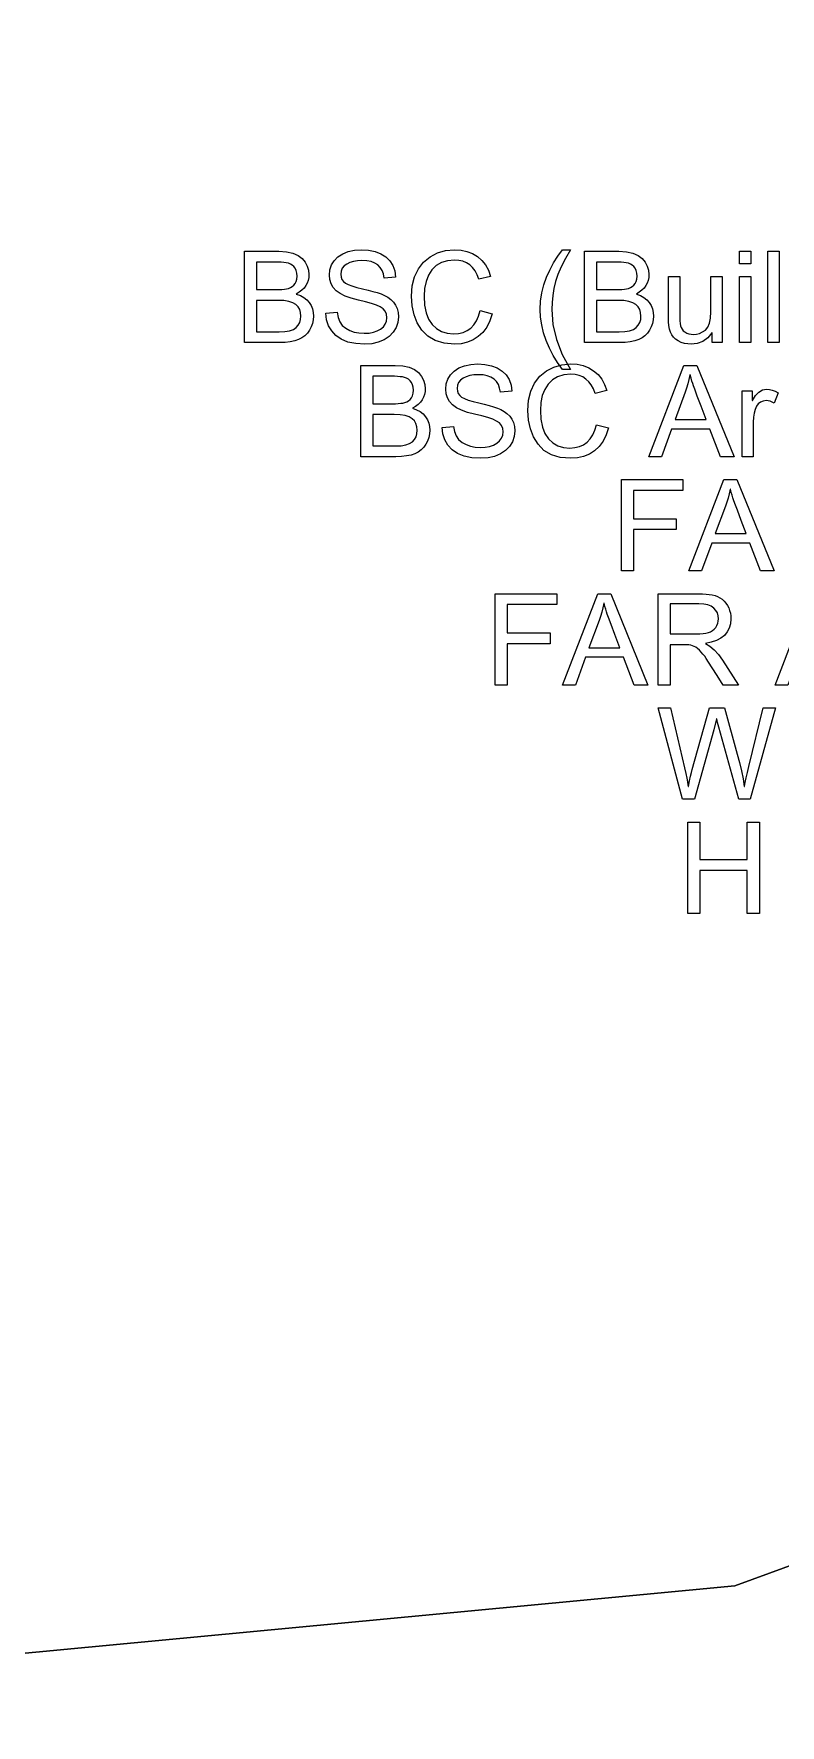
# Model space of a CAD drawing. Header units: metres. Extents: x -522 to 329, y -382 to 480.
# Drawn here: x -48.08 to -31.73, y -34.78 to 2.26 of the extents above; entities that cross this region are included whole.
import ezdxf

# ---------------------------------------------------------------- set-up
doc = ezdxf.new("R2010")
doc.units = ezdxf.units.M
doc.layers.add('METRICS', color=7, linetype='Continuous')
doc.layers.add('NEIGHBOR_PLOTS', color=8, linetype='Continuous')

msp = doc.modelspace()

# ---------------------------------------------------------------- linework, layer by layer
at = {"layer": 'METRICS'}
for points in [[(-42.332, -3.436), (-42.243, -3.469), (-42.167, -3.511), (-42.102, -3.562), (-42.05, -3.622), (-42.009, -3.689), (-41.98, -3.761), (-41.962, -3.837), (-41.956, -3.919), (-41.962, -4.001), (-41.977, -4.08), (-42.004, -4.155), (-42.041, -4.227), (-42.088, -4.293), (-42.143, -4.349), (-42.208, -4.396), (-42.281, -4.434), (-42.366, -4.463), (-42.464, -4.483), (-42.576, -4.496), (-42.703, -4.5), (-43.468, -4.5), (-43.468, -2.5), (-42.718, -2.5), (-42.549, -2.51), (-42.407, -2.54), (-42.292, -2.589), (-42.204, -2.658), (-42.139, -2.74), (-42.092, -2.825), (-42.064, -2.916), (-42.055, -3.01), (-42.059, -3.074), (-42.072, -3.136), (-42.093, -3.196), (-42.123, -3.252), (-42.162, -3.306), (-42.21, -3.354), (-42.266, -3.397), (-42.332, -3.436)], [(-40.409, -3.087), (-40.424, -2.997), (-40.452, -2.919), (-40.493, -2.853), (-40.547, -2.799), (-40.614, -2.757), (-40.695, -2.727), (-40.788, -2.709), (-40.895, -2.703), (-40.992, -2.708), (-41.08, -2.722), (-41.159, -2.746), (-41.228, -2.78), (-41.284, -2.822), (-41.324, -2.873), (-41.348, -2.933), (-41.356, -3.002), (-41.35, -3.063), (-41.331, -3.115), (-41.3, -3.159), (-41.257, -3.195), (-41.196, -3.227), (-41.113, -3.258), (-41.007, -3.29), (-40.879, -3.321), (-40.76, -3.349), (-40.653, -3.377), (-40.558, -3.405), (-40.473, -3.433), (-40.398, -3.466), (-40.328, -3.506), (-40.263, -3.555), (-40.205, -3.611), (-40.156, -3.677), (-40.121, -3.753), (-40.1, -3.839), (-40.093, -3.935), (-40.106, -4.059), (-40.144, -4.171), (-40.208, -4.273), (-40.298, -4.364), (-40.409, -4.438), (-40.535, -4.491), (-40.676, -4.523), (-40.834, -4.534), (-41.031, -4.522), (-41.202, -4.487), (-41.347, -4.428), (-41.465, -4.346), (-41.557, -4.245), (-41.625, -4.13), (-41.668, -4.001), (-41.686, -3.857), (-41.435, -3.836), (-41.417, -3.948), (-41.38, -4.043), (-41.324, -4.122), (-41.25, -4.186), (-41.161, -4.234), (-41.064, -4.268), (-40.959, -4.288), (-40.844, -4.295), (-40.739, -4.29), (-40.643, -4.273), (-40.559, -4.244), (-40.485, -4.204), (-40.425, -4.154), (-40.382, -4.096), (-40.356, -4.03), (-40.348, -3.956), (-40.357, -3.879), (-40.384, -3.814), (-40.428, -3.76), (-40.491, -3.717), (-40.575, -3.68), (-40.683, -3.642), (-40.815, -3.606), (-40.972, -3.569), (-41.129, -3.529), (-41.262, -3.481), (-41.372, -3.426), (-41.458, -3.364), (-41.523, -3.292), (-41.57, -3.211), (-41.598, -3.121), (-41.607, -3.02), (-41.595, -2.905), (-41.56, -2.8), (-41.501, -2.706), (-41.419, -2.623), (-41.316, -2.554), (-41.196, -2.505), (-41.06, -2.476), (-40.906, -2.466), (-40.748, -2.476), (-40.606, -2.505), (-40.48, -2.554), (-40.37, -2.622), (-40.281, -2.708), (-40.215, -2.811), (-40.174, -2.93), (-40.156, -3.066), (-40.409, -3.087)], [(-38.04, -3.866), (-38.091, -4.023), (-38.159, -4.16), (-38.244, -4.275), (-38.344, -4.368), (-38.459, -4.441), (-38.584, -4.493), (-38.72, -4.524), (-38.866, -4.534), (-39.095, -4.515), (-39.291, -4.457), (-39.453, -4.361), (-39.582, -4.226), (-39.68, -4.065), (-39.75, -3.888), (-39.792, -3.695), (-39.806, -3.486), (-39.79, -3.26), (-39.74, -3.06), (-39.658, -2.885), (-39.542, -2.737), (-39.401, -2.618), (-39.241, -2.534), (-39.062, -2.483), (-38.864, -2.466), (-38.723, -2.475), (-38.593, -2.503), (-38.473, -2.55), (-38.364, -2.615), (-38.268, -2.698), (-38.188, -2.798), (-38.123, -2.915), (-38.074, -3.05), (-38.333, -3.111), (-38.37, -3.013), (-38.415, -2.928), (-38.469, -2.856), (-38.532, -2.797), (-38.603, -2.751), (-38.682, -2.719), (-38.77, -2.699), (-38.866, -2.692), (-39.02, -2.706), (-39.154, -2.746), (-39.268, -2.813), (-39.363, -2.907), (-39.437, -3.024), (-39.49, -3.159), (-39.521, -3.312), (-39.532, -3.484), (-39.521, -3.679), (-39.488, -3.848), (-39.432, -3.989), (-39.354, -4.104), (-39.258, -4.193), (-39.149, -4.257), (-39.026, -4.295), (-38.889, -4.308), (-38.778, -4.3), (-38.677, -4.276), (-38.587, -4.236), (-38.508, -4.181), (-38.44, -4.109), (-38.384, -4.022), (-38.338, -3.918), (-38.303, -3.799), (-38.04, -3.866)], [(-36.325, -5.087), (-36.501, -5.087), (-36.608, -4.939), (-36.703, -4.784), (-36.786, -4.623), (-36.857, -4.455), (-36.913, -4.284), (-36.954, -4.114), (-36.978, -3.945), (-36.986, -3.777), (-36.978, -3.59), (-36.952, -3.41), (-36.909, -3.237), (-36.849, -3.07), (-36.775, -2.91), (-36.693, -2.756), (-36.601, -2.608), (-36.501, -2.466), (-36.325, -2.466), (-36.436, -2.659), (-36.527, -2.84), (-36.599, -3.008), (-36.65, -3.164), (-36.686, -3.315), (-36.712, -3.467), (-36.727, -3.62), (-36.733, -3.774), (-36.707, -4.103), (-36.631, -4.432), (-36.503, -4.76), (-36.325, -5.087)], [(-34.88, -3.436), (-34.792, -3.469), (-34.715, -3.511), (-34.651, -3.562), (-34.598, -3.622), (-34.557, -3.689), (-34.528, -3.761), (-34.511, -3.837), (-34.505, -3.919), (-34.51, -4.001), (-34.526, -4.08), (-34.552, -4.155), (-34.589, -4.227), (-34.636, -4.293), (-34.692, -4.349), (-34.756, -4.396), (-34.829, -4.434), (-34.914, -4.463), (-35.013, -4.483), (-35.125, -4.496), (-35.251, -4.5), (-36.016, -4.5), (-36.016, -2.5), (-35.266, -2.5), (-35.097, -2.51), (-34.955, -2.54), (-34.841, -2.589), (-34.752, -2.658), (-34.687, -2.74), (-34.64, -2.825), (-34.612, -2.916), (-34.603, -3.01), (-34.607, -3.074), (-34.62, -3.136), (-34.642, -3.196), (-34.672, -3.252), (-34.711, -3.306), (-34.758, -3.354), (-34.815, -3.397), (-34.88, -3.436)], [(-32.374, -2.778), (-32.619, -2.778), (-32.619, -2.5), (-32.374, -2.5), (-32.374, -2.778)], [(-31.753, -4.5), (-31.999, -4.5), (-31.999, -2.5), (-31.753, -2.5), (-31.753, -4.5)], [(-43.203, -3.338), (-42.769, -3.338), (-42.705, -3.337), (-42.646, -3.334), (-42.593, -3.329), (-42.545, -3.323), (-42.501, -3.312), (-42.46, -3.295), (-42.421, -3.273), (-42.385, -3.244), (-42.354, -3.207), (-42.333, -3.162), (-42.319, -3.107), (-42.315, -3.044), (-42.32, -2.978), (-42.333, -2.921), (-42.355, -2.873), (-42.385, -2.835), (-42.422, -2.804), (-42.462, -2.781), (-42.506, -2.763), (-42.553, -2.752), (-42.605, -2.746), (-42.665, -2.741), (-42.731, -2.738), (-42.804, -2.737), (-43.203, -2.737), (-43.203, -3.338)], [(-35.752, -3.338), (-35.318, -3.338), (-35.254, -3.337), (-35.195, -3.334), (-35.141, -3.329), (-35.093, -3.323), (-35.049, -3.312), (-35.008, -3.295), (-34.969, -3.273), (-34.933, -3.244), (-34.903, -3.207), (-34.881, -3.162), (-34.868, -3.107), (-34.864, -3.044), (-34.868, -2.978), (-34.881, -2.921), (-34.903, -2.873), (-34.934, -2.835), (-34.971, -2.804), (-35.011, -2.781), (-35.055, -2.763), (-35.102, -2.752), (-35.154, -2.746), (-35.213, -2.741), (-35.279, -2.738), (-35.352, -2.737), (-35.752, -2.737), (-35.752, -3.338)], [(-33, -4.5), (-33.22, -4.5), (-33.22, -4.287), (-33.226, -4.287), (-33.317, -4.395), (-33.423, -4.472), (-33.544, -4.519), (-33.681, -4.534), (-33.755, -4.53), (-33.827, -4.517), (-33.895, -4.495), (-33.961, -4.464), (-34.02, -4.425), (-34.069, -4.38), (-34.106, -4.329), (-34.133, -4.27), (-34.152, -4.204), (-34.165, -4.128), (-34.173, -4.044), (-34.176, -3.95), (-34.176, -3.053), (-33.93, -3.053), (-33.93, -3.855), (-33.929, -3.944), (-33.926, -4.02), (-33.92, -4.082), (-33.912, -4.13), (-33.899, -4.17), (-33.879, -4.206), (-33.851, -4.239), (-33.816, -4.267), (-33.775, -4.291), (-33.731, -4.308), (-33.682, -4.318), (-33.63, -4.321), (-33.562, -4.315), (-33.495, -4.297), (-33.431, -4.267), (-33.368, -4.225), (-33.315, -4.164), (-33.276, -4.077), (-33.253, -3.965), (-33.246, -3.826), (-33.246, -3.053), (-33, -3.053), (-33, -4.5)], [(-32.374, -4.5), (-32.619, -4.5), (-32.619, -3.053), (-32.374, -3.053), (-32.374, -4.5)], [(-43.203, -4.263), (-42.705, -4.263), (-42.582, -4.257), (-42.479, -4.24), (-42.396, -4.211), (-42.334, -4.171), (-42.289, -4.121), (-42.256, -4.062), (-42.237, -3.995), (-42.231, -3.919), (-42.237, -3.842), (-42.258, -3.774), (-42.293, -3.716), (-42.341, -3.666), (-42.407, -3.626), (-42.496, -3.598), (-42.607, -3.581), (-42.739, -3.575), (-43.203, -3.575), (-43.203, -4.263)], [(-35.752, -4.263), (-35.254, -4.263), (-35.13, -4.257), (-35.027, -4.24), (-34.945, -4.211), (-34.883, -4.171), (-34.837, -4.121), (-34.805, -4.062), (-34.785, -3.995), (-34.779, -3.919), (-34.786, -3.842), (-34.807, -3.774), (-34.841, -3.716), (-34.889, -3.666), (-34.956, -3.626), (-35.044, -3.598), (-35.155, -3.581), (-35.288, -3.575), (-35.752, -3.575), (-35.752, -4.263)], [(-39.783, -5.936), (-39.695, -5.969), (-39.619, -6.011), (-39.554, -6.062), (-39.501, -6.122), (-39.46, -6.189), (-39.431, -6.261), (-39.414, -6.337), (-39.408, -6.419), (-39.413, -6.501), (-39.429, -6.58), (-39.455, -6.655), (-39.492, -6.727), (-39.539, -6.793), (-39.595, -6.849), (-39.659, -6.896), (-39.733, -6.934), (-39.817, -6.963), (-39.916, -6.983), (-40.028, -6.996), (-40.154, -7), (-40.92, -7), (-40.92, -5), (-40.169, -5), (-40, -5.01), (-39.859, -5.04), (-39.744, -5.089), (-39.656, -5.158), (-39.59, -5.24), (-39.543, -5.325), (-39.515, -5.416), (-39.506, -5.51), (-39.51, -5.574), (-39.523, -5.636), (-39.545, -5.696), (-39.575, -5.752), (-39.614, -5.806), (-39.661, -5.854), (-39.718, -5.897), (-39.783, -5.936)], [(-37.861, -5.587), (-37.876, -5.497), (-37.903, -5.419), (-37.944, -5.353), (-37.999, -5.299), (-38.066, -5.257), (-38.146, -5.227), (-38.24, -5.209), (-38.347, -5.203), (-38.444, -5.208), (-38.532, -5.222), (-38.611, -5.246), (-38.679, -5.28), (-38.736, -5.322), (-38.776, -5.373), (-38.8, -5.433), (-38.808, -5.502), (-38.801, -5.563), (-38.783, -5.615), (-38.752, -5.659), (-38.709, -5.695), (-38.648, -5.727), (-38.565, -5.758), (-38.459, -5.79), (-38.33, -5.821), (-38.212, -5.849), (-38.105, -5.877), (-38.009, -5.905), (-37.925, -5.933), (-37.849, -5.966), (-37.779, -6.006), (-37.715, -6.055), (-37.656, -6.111), (-37.607, -6.177), (-37.572, -6.253), (-37.551, -6.339), (-37.544, -6.435), (-37.557, -6.559), (-37.596, -6.671), (-37.66, -6.773), (-37.75, -6.864), (-37.86, -6.938), (-37.986, -6.991), (-38.128, -7.023), (-38.285, -7.034), (-38.483, -7.022), (-38.654, -6.987), (-38.798, -6.928), (-38.916, -6.846), (-39.008, -6.745), (-39.076, -6.63), (-39.119, -6.501), (-39.138, -6.357), (-38.887, -6.336), (-38.869, -6.448), (-38.832, -6.543), (-38.776, -6.622), (-38.701, -6.686), (-38.613, -6.734), (-38.516, -6.768), (-38.41, -6.788), (-38.296, -6.795), (-38.19, -6.79), (-38.095, -6.773), (-38.01, -6.744), (-37.937, -6.704), (-37.877, -6.654), (-37.834, -6.596), (-37.808, -6.53), (-37.799, -6.456), (-37.808, -6.379), (-37.835, -6.314), (-37.88, -6.26), (-37.943, -6.217), (-38.026, -6.18), (-38.135, -6.142), (-38.267, -6.106), (-38.424, -6.069), (-38.581, -6.029), (-38.714, -5.981), (-38.824, -5.926), (-38.91, -5.864), (-38.975, -5.792), (-39.021, -5.711), (-39.049, -5.621), (-39.059, -5.52), (-39.047, -5.405), (-39.012, -5.3), (-38.953, -5.206), (-38.87, -5.123), (-38.768, -5.054), (-38.648, -5.005), (-38.511, -4.976), (-38.357, -4.966), (-38.199, -4.976), (-38.057, -5.005), (-37.931, -5.054), (-37.822, -5.122), (-37.733, -5.208), (-37.667, -5.311), (-37.625, -5.43), (-37.607, -5.566), (-37.861, -5.587)], [(-35.491, -6.366), (-35.543, -6.523), (-35.611, -6.66), (-35.695, -6.775), (-35.796, -6.868), (-35.91, -6.941), (-36.035, -6.993), (-36.171, -7.024), (-36.318, -7.034), (-36.547, -7.015), (-36.742, -6.957), (-36.905, -6.861), (-37.033, -6.726), (-37.132, -6.565), (-37.202, -6.388), (-37.244, -6.195), (-37.258, -5.986), (-37.241, -5.76), (-37.192, -5.56), (-37.109, -5.385), (-36.994, -5.237), (-36.852, -5.118), (-36.692, -5.034), (-36.513, -4.983), (-36.315, -4.966), (-36.174, -4.975), (-36.044, -5.003), (-35.925, -5.05), (-35.816, -5.115), (-35.72, -5.198), (-35.639, -5.298), (-35.575, -5.415), (-35.525, -5.55), (-35.784, -5.611), (-35.821, -5.513), (-35.867, -5.428), (-35.921, -5.356), (-35.984, -5.297), (-36.055, -5.251), (-36.134, -5.219), (-36.222, -5.199), (-36.318, -5.192), (-36.472, -5.206), (-36.606, -5.246), (-36.72, -5.313), (-36.814, -5.407), (-36.888, -5.524), (-36.941, -5.659), (-36.973, -5.812), (-36.984, -5.984), (-36.973, -6.179), (-36.939, -6.348), (-36.883, -6.489), (-36.806, -6.604), (-36.71, -6.693), (-36.6, -6.757), (-36.478, -6.795), (-36.341, -6.808), (-36.229, -6.8), (-36.128, -6.776), (-36.039, -6.736), (-35.96, -6.681), (-35.892, -6.609), (-35.835, -6.522), (-35.789, -6.418), (-35.754, -6.299), (-35.491, -6.366)], [(-32.739, -7), (-33.038, -7), (-33.273, -6.392), (-34.108, -6.392), (-34.329, -7), (-34.608, -7), (-33.84, -5), (-33.555, -5), (-32.739, -7)], [(-40.655, -5.838), (-40.221, -5.838), (-40.157, -5.837), (-40.098, -5.834), (-40.045, -5.829), (-39.997, -5.823), (-39.953, -5.812), (-39.911, -5.795), (-39.872, -5.773), (-39.836, -5.744), (-39.806, -5.707), (-39.784, -5.662), (-39.771, -5.607), (-39.767, -5.544), (-39.771, -5.478), (-39.784, -5.421), (-39.806, -5.373), (-39.837, -5.335), (-39.874, -5.304), (-39.914, -5.281), (-39.958, -5.263), (-40.005, -5.252), (-40.057, -5.246), (-40.116, -5.241), (-40.182, -5.238), (-40.255, -5.237), (-40.655, -5.237), (-40.655, -5.838)], [(-33.353, -6.181), (-33.463, -5.892), (-33.545, -5.672), (-33.601, -5.523), (-33.63, -5.444), (-33.646, -5.396), (-33.663, -5.341), (-33.681, -5.279), (-33.7, -5.209), (-33.707, -5.209), (-33.727, -5.308), (-33.751, -5.403), (-33.779, -5.495), (-33.809, -5.583), (-34.033, -6.181), (-33.353, -6.181)], [(-31.775, -5.598), (-31.859, -5.824), (-31.905, -5.801), (-31.95, -5.784), (-31.994, -5.774), (-32.038, -5.771), (-32.103, -5.779), (-32.159, -5.802), (-32.207, -5.84), (-32.247, -5.894), (-32.278, -5.962), (-32.3, -6.042), (-32.313, -6.135), (-32.318, -6.24), (-32.318, -7), (-32.563, -7), (-32.563, -5.553), (-32.34, -5.553), (-32.34, -5.771), (-32.334, -5.771), (-32.271, -5.661), (-32.199, -5.583), (-32.118, -5.535), (-32.027, -5.52), (-31.964, -5.525), (-31.901, -5.539), (-31.838, -5.564), (-31.775, -5.598)], [(-40.655, -6.763), (-40.157, -6.763), (-40.033, -6.757), (-39.93, -6.74), (-39.848, -6.711), (-39.786, -6.671), (-39.74, -6.621), (-39.708, -6.562), (-39.689, -6.495), (-39.682, -6.419), (-39.689, -6.342), (-39.71, -6.274), (-39.744, -6.216), (-39.793, -6.166), (-39.859, -6.126), (-39.947, -6.098), (-40.058, -6.081), (-40.191, -6.075), (-40.655, -6.075), (-40.655, -6.763)], [(-33.859, -7.737), (-34.944, -7.737), (-34.944, -8.357), (-34.004, -8.357), (-34.004, -8.594), (-34.944, -8.594), (-34.944, -9.5), (-35.209, -9.5), (-35.209, -7.5), (-33.859, -7.5), (-33.859, -7.737)], [(-31.859, -9.5), (-32.158, -9.5), (-32.393, -8.892), (-33.228, -8.892), (-33.449, -9.5), (-33.729, -9.5), (-32.96, -7.5), (-32.675, -7.5), (-31.859, -9.5)], [(-32.473, -8.681), (-32.583, -8.392), (-32.665, -8.172), (-32.721, -8.023), (-32.75, -7.944), (-32.766, -7.896), (-32.783, -7.841), (-32.801, -7.779), (-32.82, -7.709), (-32.827, -7.709), (-32.847, -7.808), (-32.871, -7.903), (-32.899, -7.995), (-32.929, -8.083), (-33.153, -8.681), (-32.473, -8.681)], [(-36.626, -10.237), (-37.711, -10.237), (-37.711, -10.857), (-36.771, -10.857), (-36.771, -11.094), (-37.711, -11.094), (-37.711, -12), (-37.975, -12), (-37.975, -10), (-36.626, -10), (-36.626, -10.237)], [(-34.626, -12), (-34.925, -12), (-35.16, -11.392), (-35.995, -11.392), (-36.216, -12), (-36.495, -12), (-35.727, -10), (-35.442, -10), (-34.626, -12)], [(-32.643, -12), (-32.975, -12), (-33.111, -11.787), (-33.218, -11.619), (-33.296, -11.497), (-33.347, -11.42), (-33.383, -11.368), (-33.421, -11.32), (-33.459, -11.276), (-33.499, -11.235), (-33.538, -11.2), (-33.576, -11.172), (-33.613, -11.152), (-33.649, -11.138), (-33.687, -11.129), (-33.73, -11.122), (-33.78, -11.119), (-33.835, -11.117), (-34.141, -11.117), (-34.141, -12), (-34.405, -12), (-34.405, -10), (-33.52, -10), (-33.433, -10.001), (-33.353, -10.006), (-33.281, -10.013), (-33.216, -10.023), (-33.156, -10.038), (-33.1, -10.059), (-33.048, -10.087), (-33, -10.121), (-32.956, -10.16), (-32.918, -10.205), (-32.885, -10.254), (-32.857, -10.308), (-32.836, -10.366), (-32.82, -10.425), (-32.811, -10.485), (-32.808, -10.547), (-32.817, -10.655), (-32.843, -10.751), (-32.888, -10.837), (-32.951, -10.911), (-33.031, -10.974), (-33.127, -11.024), (-33.239, -11.061), (-33.368, -11.086), (-33.368, -11.091), (-33.27, -11.147), (-33.174, -11.227), (-33.081, -11.33), (-32.992, -11.456), (-32.643, -12)], [(-29.969, -12), (-30.267, -12), (-30.502, -11.392), (-31.337, -11.392), (-31.558, -12), (-31.838, -12), (-31.07, -10), (-30.784, -10), (-29.969, -12)], [(-35.24, -11.181), (-35.35, -10.892), (-35.432, -10.672), (-35.488, -10.523), (-35.517, -10.444), (-35.533, -10.396), (-35.55, -10.341), (-35.568, -10.279), (-35.587, -10.209), (-35.593, -10.209), (-35.614, -10.308), (-35.638, -10.403), (-35.665, -10.495), (-35.696, -10.583), (-35.92, -11.181), (-35.24, -11.181)], [(-34.141, -10.88), (-33.573, -10.88), (-33.492, -10.878), (-33.419, -10.873), (-33.355, -10.863), (-33.301, -10.851), (-33.253, -10.832), (-33.211, -10.807), (-33.173, -10.776), (-33.141, -10.737), (-33.114, -10.693), (-33.095, -10.647), (-33.084, -10.598), (-33.08, -10.547), (-33.087, -10.481), (-33.105, -10.421), (-33.137, -10.365), (-33.18, -10.315), (-33.238, -10.273), (-33.312, -10.244), (-33.402, -10.226), (-33.509, -10.22), (-34.141, -10.22), (-34.141, -10.88)], [(-31.832, -12.5), (-32.383, -14.5), (-32.637, -14.5), (-33.074, -12.924), (-33.089, -12.867), (-33.102, -12.818), (-33.111, -12.775), (-33.117, -12.74), (-33.123, -12.74), (-33.179, -12.977), (-33.604, -14.5), (-33.872, -14.5), (-34.405, -12.5), (-34.135, -12.5), (-33.827, -13.812), (-33.799, -13.933), (-33.777, -14.036), (-33.76, -14.122), (-33.749, -14.192), (-33.748, -14.203), (-33.747, -14.211), (-33.746, -14.217), (-33.746, -14.22), (-33.741, -14.22), (-33.715, -14.1), (-33.692, -13.998), (-33.672, -13.914), (-33.655, -13.849), (-33.274, -12.5), (-32.952, -12.5), (-32.668, -13.511), (-32.619, -13.696), (-32.577, -13.877), (-32.542, -14.051), (-32.514, -14.22), (-32.509, -14.22), (-32.492, -14.132), (-32.471, -14.03), (-32.444, -13.915), (-32.413, -13.785), (-32.098, -12.5), (-31.832, -12.5)], [(-32.184, -17), (-32.45, -17), (-32.45, -16.059), (-33.49, -16.059), (-33.49, -17), (-33.754, -17), (-33.754, -15), (-33.49, -15), (-33.49, -15.821), (-32.45, -15.821), (-32.45, -15), (-32.184, -15), (-32.184, -17)]]:
    msp.add_lwpolyline(points, dxfattribs=at)
at = {"layer": 'NEIGHBOR_PLOTS'}
for points in [[(113.66, -95.82), (118.84, -75.65), (122.16, -62.71), (98.93, -49.1), (60.68, -41.98), (52.7, -28.54), (2.73, -32.14), (2.01, -27.86), (1.27, -23.47), (0.62, -19.55), (-32.72, -31.73), (-52.05, -33.56), (-71.78, -28.75), (-96.48, -22.51), (-86.34, 11.46), (-64.84, 140.86), (-52.22, 136.02), (-38.61, 138.57), (-14.68, 156.44)], [(6.5, -18.67), (4.04, 0.95), (0, 33.3), (-48.59, 14.54), (-71.78, -28.75), (-52.05, -33.56), (-32.72, -31.73), (0.62, -19.55), (6.5, -18.67)]]:
    msp.add_lwpolyline(points, dxfattribs=at)

doc.saveas('drawing.dxf')
